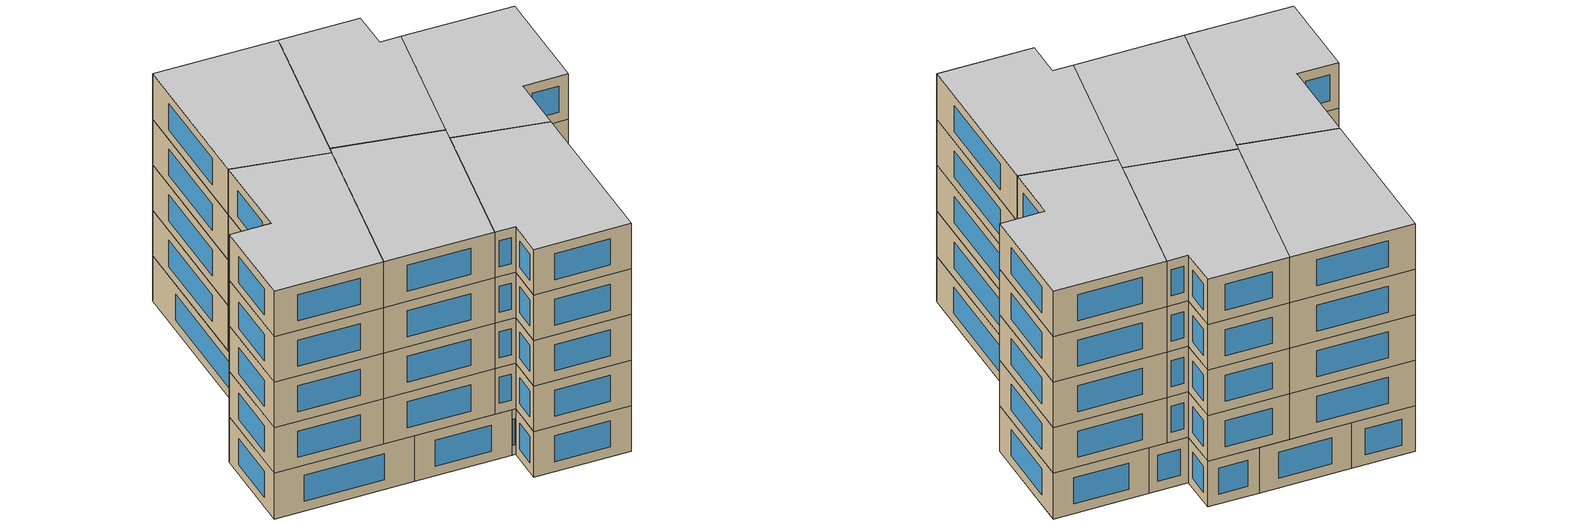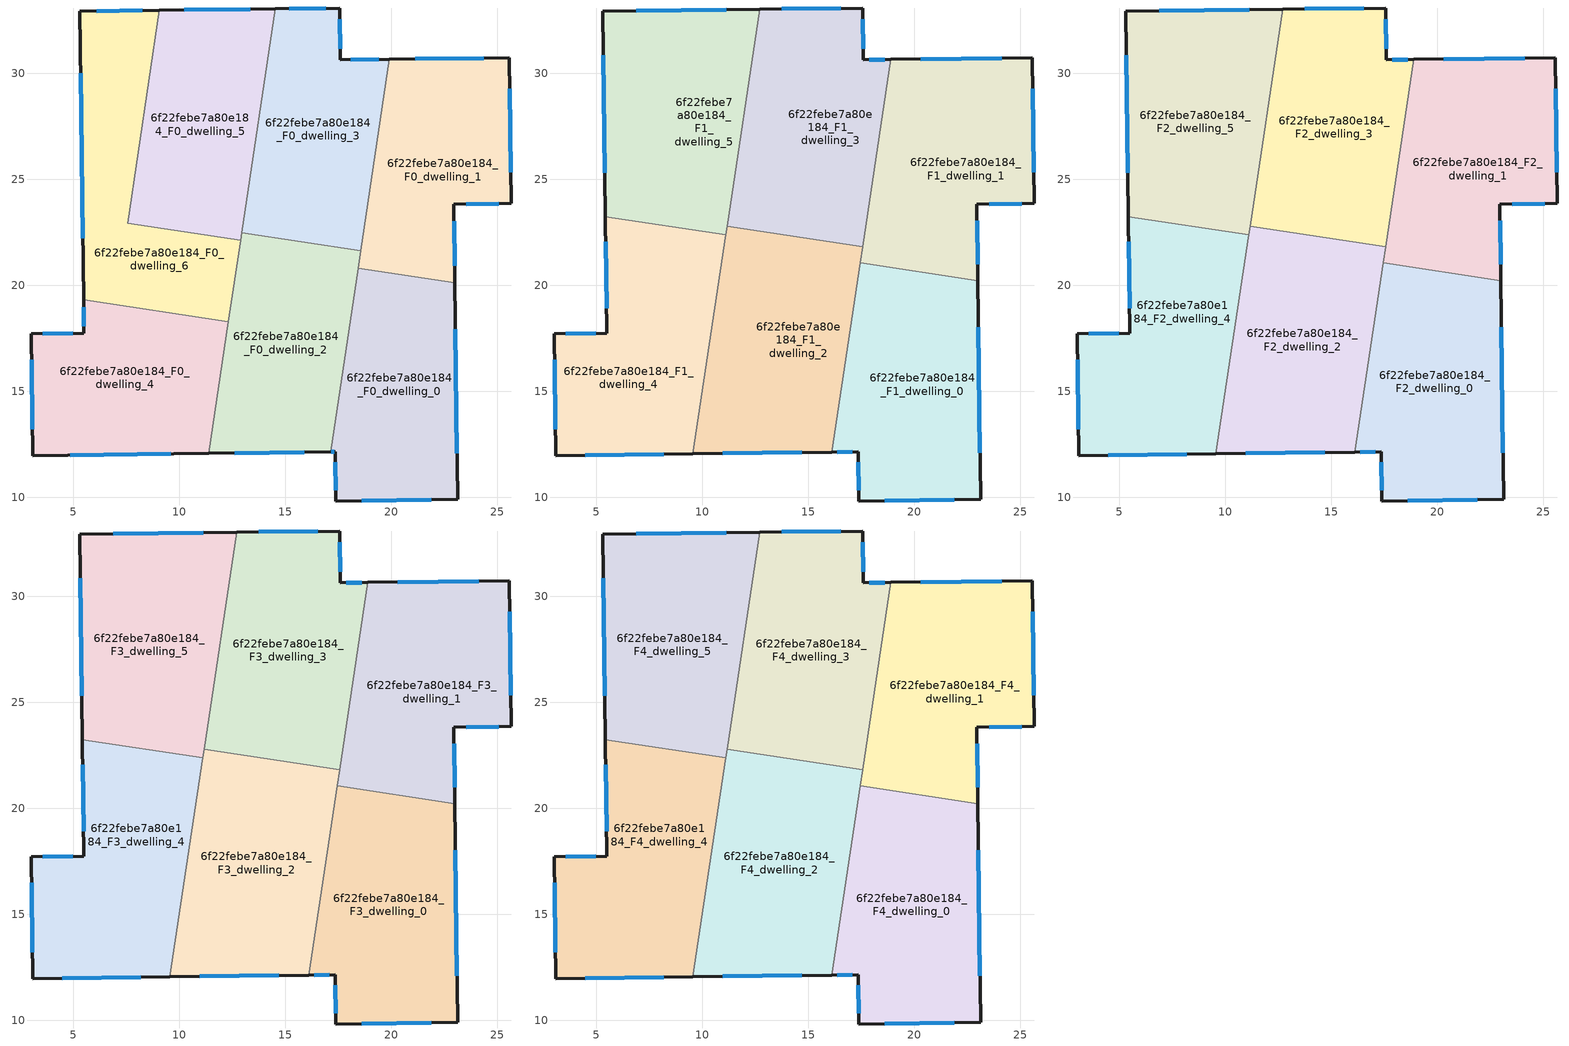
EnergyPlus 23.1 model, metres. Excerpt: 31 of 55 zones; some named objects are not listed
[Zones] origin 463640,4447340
6f22febe7a80e184_F0_dwelling_0
 floor ground (EU_floor_Construction): 23,20.13 23.13,9.9 17.38,9.83 17.35,12.15 17.14,12.15 18.44,20.82 z0
 wall outside (EU_wall_Construction): 17.14,12.15 17.35,12.15 17.38,9.83 23.13,9.9 23,20.13 z0:3
 wall to 6f22febe7a80e184_F0_dwelling_1 (EU_wall_Construction): 23,20.13 18.44,20.82 z0:3
 wall to 6f22febe7a80e184_F0_dwelling_2 (EU_wall_Construction): 18.44,20.82 17.14,12.15 z0:3
 window (EU_Window_Construction): 17.36,11.65 17.38,10.33 / 17.19,12.15 17.31,12.15 / 23.1,12.09 23.03,17.94 / 18.61,9.84 21.9,9.89 z0.64:2.36
6f22febe7a80e184_F0_dwelling_1
 floor ground (EU_floor_Construction): 25.57,30.74 25.66,23.86 22.96,23.82 23,20.13 18.44,20.82 19.92,30.67 z0
 wall outside (EU_wall_Construction): 23,20.13 22.96,23.82 25.66,23.86 25.57,30.74 19.92,30.67 z0:3
 wall to 6f22febe7a80e184_F0_dwelling_3 (EU_wall_Construction): 19.92,30.67 18.57,21.64 z0:3
 wall to 6f22febe7a80e184_F0_dwelling_2 (EU_wall_Construction): 18.57,21.64 18.44,20.82 z0:3
 window (EU_Window_Construction): 24.36,30.72 21.13,30.68 / 25.64,25.34 25.59,29.26 / 23.54,23.83 25.08,23.85 / 22.99,20.92 22.97,23.03 z0.64:2.36
6f22febe7a80e184_F0_dwelling_2
 floor ground (EU_floor_Construction): 18.57,21.64 17.14,12.15 11.39,12.08 12.95,22.48 z0
 wall outside (EU_wall_Construction): 11.39,12.08 17.14,12.15 z0:3
 wall to 6f22febe7a80e184_F0_dwelling_3 (EU_wall_Construction): 18.57,21.64 12.95,22.48 z0:3
 wall to 6f22febe7a80e184_F0_dwelling_4 (EU_wall_Construction): 12.32,18.29 11.39,12.08 z0:3
 wall to 6f22febe7a80e184_F0_dwelling_6 (EU_wall_Construction): 12.9,22.13 12.32,18.29 z0:3
 wall to 6f22febe7a80e184_F0_dwelling_5 (EU_wall_Construction): 12.95,22.48 12.9,22.13 z0:3
 window (EU_Window_Construction): 12.62,12.09 15.91,12.13 z0.64:2.36
 ceiling adiabatic (EU_roof_Construction): 16.11,12.13 17.56,21.79 12.95,22.48 11.39,12.08 z3
6f22febe7a80e184_F0_dwelling_3
 floor ground (EU_floor_Construction): 17.57,33.08 17.6,30.64 19.92,30.67 18.57,21.64 12.95,22.48 14.53,33.04 z0
 wall outside (EU_wall_Construction): 19.92,30.67 17.6,30.64 17.57,33.08 14.53,33.04 z0:3
 wall to 6f22febe7a80e184_F0_dwelling_5 (EU_wall_Construction): 14.53,33.04 12.95,22.48 z0:3
 window (EU_Window_Construction): 16.92,33.07 15.18,33.05 / 17.59,31.16 17.58,32.56 / 19.42,30.66 18.1,30.65 z0.64:2.36
6f22febe7a80e184_F0_dwelling_4
 floor ground (EU_floor_Construction): 12.32,18.29 11.39,12.08 3.1,11.97 3.03,17.71 5.51,17.75 5.49,19.31 z0
 wall outside (EU_wall_Construction): 5.49,19.31 5.51,17.75 3.03,17.71 3.1,11.97 11.39,12.08 z0:3
 wall to 6f22febe7a80e184_F0_dwelling_6 (EU_wall_Construction): 12.32,18.29 5.49,19.31 z0:3
 window (EU_Window_Construction): 4.87,11.99 9.61,12.05 / 3.05,16.48 3.08,13.2 / 4.98,17.74 3.56,17.72 / 5.49,18.98 5.5,18.08 z0.64:2.36
6f22febe7a80e184_F0_dwelling_5
 floor ground (EU_floor_Construction): 14.53,33.04 12.9,22.13 7.57,22.93 9.07,32.98 z0
 wall outside (EU_wall_Construction): 14.53,33.04 9.07,32.98 z0:3
 wall to 6f22febe7a80e184_F0_dwelling_6 (EU_wall_Construction): 9.07,32.98 7.57,22.93 12.9,22.13 z0:3
 window (EU_Window_Construction): 13.36,33.03 10.24,32.99 z0.64:2.36
 ceiling adiabatic (EU_roof_Construction): 12.9,22.13 14.53,33.04 12.71,33.02 11.12,22.39 7.57,22.93 z3
6f22febe7a80e184_F0_dwelling_6
 floor ground (EU_floor_Construction): 9.07,32.98 7.57,22.93 12.9,22.13 12.32,18.29 5.49,19.31 5.32,32.93 z0
 wall outside (EU_wall_Construction): 9.07,32.98 5.32,32.93 5.49,19.31 z0:3
 window (EU_Window_Construction): 5.35,30.01 5.45,22.23 / 8.27,32.97 6.12,32.94 z0.64:2.36
6f22febe7a80e184_F1_dwelling_0
 floor to 6f22febe7a80e184_F0_dwelling_0 (EU_floor_Construction): 23,20.13 23.13,9.9 17.38,9.83 17.35,12.15 17.14,12.15 18.44,20.82 z3
 floor to 6f22febe7a80e184_F0_dwelling_2 (EU_floor_Construction): 18.46,20.91 17.14,12.15 16.11,12.13 17.45,21.06 z3
 floor to 6f22febe7a80e184_F0_dwelling_1 (EU_floor_Construction): 23,20.23 23,20.13 18.44,20.82 18.46,20.91 z3
 wall outside (EU_wall_Construction): 16.11,12.13 17.35,12.15 17.38,9.83 23.13,9.9 23,20.23 z3:6
 wall to 6f22febe7a80e184_F1_dwelling_1 (EU_wall_Construction): 23,20.23 17.45,21.06 z3:6
 wall to 6f22febe7a80e184_F1_dwelling_2 (EU_wall_Construction): 17.45,21.06 16.11,12.13 z3:6
 window (EU_Window_Construction): 16.38,12.14 17.09,12.15 / 23.1,12.11 23.03,18.01 / 18.61,9.84 21.9,9.89 / 17.36,11.65 17.38,10.33 z3.64:5.36
6f22febe7a80e184_F1_dwelling_1
 floor to 6f22febe7a80e184_F0_dwelling_1 (EU_floor_Construction): 25.57,30.74 25.66,23.86 22.96,23.82 23,20.23 18.46,20.91 19.92,30.67 z3
 floor to 6f22febe7a80e184_F0_dwelling_3 (EU_floor_Construction): 19.92,30.67 18.57,21.64 17.56,21.79 18.89,30.66 z3
 floor to 6f22febe7a80e184_F0_dwelling_2 (EU_floor_Construction): 18.57,21.64 18.46,20.91 17.45,21.06 17.56,21.79 z3
 wall outside (EU_wall_Construction): 23,20.23 22.96,23.82 25.66,23.86 25.57,30.74 18.89,30.66 z3:6
 wall to 6f22febe7a80e184_F1_dwelling_3 (EU_wall_Construction): 18.89,30.66 17.56,21.82 z3:6
 wall to 6f22febe7a80e184_F1_dwelling_2 (EU_wall_Construction): 17.56,21.82 17.45,21.06 z3:6
 window (EU_Window_Construction): 24.14,30.72 20.32,30.67 / 25.64,25.34 25.59,29.26 / 23.54,23.83 25.08,23.85 / 22.99,21 22.97,23.05 z3.64:5.36
6f22febe7a80e184_F1_dwelling_2
 floor to 6f22febe7a80e184_F0_dwelling_4 (EU_floor_Construction): 12.32,18.29 11.39,12.08 9.57,12.05 10.54,18.55 z3
 floor to 6f22febe7a80e184_F0_dwelling_3 (EU_floor_Construction): 17.56,21.82 17.56,21.79 12.95,22.48 12.95,22.51 z3
 floor to 6f22febe7a80e184_F0_dwelling_6 (EU_floor_Construction): 12.9,22.13 12.32,18.29 10.54,18.55 11.12,22.39 z3
 floor adiabatic (EU_floor_Construction): 17.56,21.79 16.11,12.13 11.39,12.08 12.9,22.13 11.12,22.39 11.18,22.78 12.95,22.51 12.95,22.48 z3
 wall outside (EU_wall_Construction): 9.57,12.05 16.11,12.13 z3:6
 wall to 6f22febe7a80e184_F1_dwelling_3 (EU_wall_Construction): 17.56,21.82 11.18,22.78 z3:6
 wall to 6f22febe7a80e184_F1_dwelling_4 (EU_wall_Construction): 11.12,22.39 9.57,12.05 z3:6
 wall to 6f22febe7a80e184_F1_dwelling_5 (EU_wall_Construction): 11.18,22.78 11.12,22.39 z3:6
 window (EU_Window_Construction): 10.97,12.07 14.71,12.12 z3.64:5.36
6f22febe7a80e184_F1_dwelling_3
 floor to 6f22febe7a80e184_F0_dwelling_3 (EU_floor_Construction): 17.57,33.08 17.6,30.64 18.89,30.66 17.56,21.82 12.95,22.51 14.53,33.04 z3
 floor adiabatic (EU_floor_Construction): 14.53,33.04 12.95,22.51 11.18,22.78 12.71,33.02 z3
 wall outside (EU_wall_Construction): 18.89,30.66 17.6,30.64 17.57,33.08 12.71,33.02 z3:6
 wall to 6f22febe7a80e184_F1_dwelling_5 (EU_wall_Construction): 12.71,33.02 11.18,22.78 z3:6
 window (EU_Window_Construction): 16.53,33.07 13.75,33.03 / 17.59,31.16 17.58,32.56 / 18.61,30.65 17.88,30.64 z3.64:5.36
6f22febe7a80e184_F1_dwelling_4
 floor to 6f22febe7a80e184_F0_dwelling_4 (EU_floor_Construction): 10.54,18.55 9.57,12.05 3.1,11.97 3.03,17.71 5.51,17.75 5.49,19.31 z3
 floor to 6f22febe7a80e184_F0_dwelling_6 (EU_floor_Construction): 11.12,22.39 10.54,18.55 5.49,19.31 5.44,23.25 z3
 wall outside (EU_wall_Construction): 5.44,23.25 5.51,17.75 3.03,17.71 3.1,11.97 9.57,12.05 z3:6
 wall to 6f22febe7a80e184_F1_dwelling_5 (EU_wall_Construction): 11.12,22.39 5.44,23.25 z3:6
 window (EU_Window_Construction): 4.48,11.99 8.18,12.04 / 3.05,16.48 3.08,13.2 / 4.98,17.74 3.56,17.72 / 5.45,22.07 5.49,18.92 z3.64:5.36
6f22febe7a80e184_F1_dwelling_5
 floor to 6f22febe7a80e184_F0_dwelling_5 (EU_floor_Construction): 12.71,33.02 11.12,22.39 7.57,22.93 9.07,32.98 z3
 floor to 6f22febe7a80e184_F0_dwelling_6 (EU_floor_Construction): 9.07,32.98 7.57,22.93 5.44,23.25 5.32,32.93 z3
 wall outside (EU_wall_Construction): 12.71,33.02 5.32,32.93 5.44,23.25 z3:6
 window (EU_Window_Construction): 5.34,30.86 5.41,25.32 / 11.13,33 6.9,32.95 z3.64:5.36
6f22febe7a80e184_F2_dwelling_0
 floor to 6f22febe7a80e184_F1_dwelling_0 (EU_floor_Construction): 23,20.23 23.13,9.9 17.38,9.83 17.35,12.15 16.11,12.13 17.45,21.06 z6
 wall outside (EU_wall_Construction): 16.11,12.13 17.35,12.15 17.38,9.83 23.13,9.9 23,20.23 z6:9
 wall to 6f22febe7a80e184_F2_dwelling_1 (EU_wall_Construction): 23,20.23 17.45,21.06 z6:9
 wall to 6f22febe7a80e184_F2_dwelling_2 (EU_wall_Construction): 17.45,21.06 16.11,12.13 z6:9
 window (EU_Window_Construction): 16.38,12.14 17.09,12.15 / 23.1,12.11 23.03,18.01 / 18.61,9.84 21.9,9.89 / 17.36,11.65 17.38,10.33 z6.64:8.36
6f22febe7a80e184_F2_dwelling_1
 floor to 6f22febe7a80e184_F1_dwelling_1 (EU_floor_Construction): 25.57,30.74 25.66,23.86 22.96,23.82 23,20.23 17.45,21.06 18.89,30.66 z6
 wall outside (EU_wall_Construction): 23,20.23 22.96,23.82 25.66,23.86 25.57,30.74 18.89,30.66 z6:9
 wall to 6f22febe7a80e184_F2_dwelling_3 (EU_wall_Construction): 18.89,30.66 17.56,21.82 z6:9
 wall to 6f22febe7a80e184_F2_dwelling_2 (EU_wall_Construction): 17.56,21.82 17.45,21.06 z6:9
 window (EU_Window_Construction): 24.14,30.72 20.32,30.67 / 25.64,25.34 25.59,29.26 / 23.54,23.83 25.08,23.85 / 22.99,21 22.97,23.05 z6.64:8.36
6f22febe7a80e184_F2_dwelling_2
 floor to 6f22febe7a80e184_F1_dwelling_2 (EU_floor_Construction): 17.56,21.82 16.11,12.13 9.57,12.05 11.18,22.78 z6
 wall outside (EU_wall_Construction): 9.57,12.05 16.11,12.13 z6:9
 wall to 6f22febe7a80e184_F2_dwelling_3 (EU_wall_Construction): 17.56,21.82 11.18,22.78 z6:9
 wall to 6f22febe7a80e184_F2_dwelling_4 (EU_wall_Construction): 11.12,22.39 9.57,12.05 z6:9
 wall to 6f22febe7a80e184_F2_dwelling_5 (EU_wall_Construction): 11.18,22.78 11.12,22.39 z6:9
 window (EU_Window_Construction): 10.97,12.07 14.71,12.12 z6.64:8.36
6f22febe7a80e184_F2_dwelling_3
 floor to 6f22febe7a80e184_F1_dwelling_3 (EU_floor_Construction): 17.57,33.08 17.6,30.64 18.89,30.66 17.56,21.82 11.18,22.78 12.71,33.02 z6
 wall outside (EU_wall_Construction): 18.89,30.66 17.6,30.64 17.57,33.08 12.71,33.02 z6:9
 wall to 6f22febe7a80e184_F2_dwelling_5 (EU_wall_Construction): 12.71,33.02 11.18,22.78 z6:9
 window (EU_Window_Construction): 16.53,33.07 13.75,33.03 / 17.59,31.16 17.58,32.56 / 18.61,30.65 17.88,30.64 z6.64:8.36
6f22febe7a80e184_F2_dwelling_4
 floor to 6f22febe7a80e184_F1_dwelling_4 (EU_floor_Construction): 11.12,22.39 9.57,12.05 3.1,11.97 3.03,17.71 5.51,17.75 5.44,23.25 z6
 wall outside (EU_wall_Construction): 5.44,23.25 5.51,17.75 3.03,17.71 3.1,11.97 9.57,12.05 z6:9
 wall to 6f22febe7a80e184_F2_dwelling_5 (EU_wall_Construction): 11.12,22.39 5.44,23.25 z6:9
 window (EU_Window_Construction): 4.48,11.99 8.18,12.04 / 3.05,16.48 3.08,13.2 / 4.98,17.74 3.56,17.72 / 5.45,22.07 5.49,18.92 z6.64:8.36
6f22febe7a80e184_F2_dwelling_5
 floor to 6f22febe7a80e184_F1_dwelling_5 (EU_floor_Construction): 12.71,33.02 11.12,22.39 5.44,23.25 5.32,32.93 z6
 wall outside (EU_wall_Construction): 12.71,33.02 5.32,32.93 5.44,23.25 z6:9
 window (EU_Window_Construction): 5.34,30.86 5.41,25.32 / 11.13,33 6.9,32.95 z6.64:8.36
6f22febe7a80e184_F3_dwelling_0
 floor to 6f22febe7a80e184_F2_dwelling_0 (EU_floor_Construction): 23,20.23 23.13,9.9 17.38,9.83 17.35,12.15 16.11,12.13 17.45,21.06 z9
 wall outside (EU_wall_Construction): 16.11,12.13 17.35,12.15 17.38,9.83 23.13,9.9 23,20.23 z9:12
 wall to 6f22febe7a80e184_F3_dwelling_1 (EU_wall_Construction): 23,20.23 17.45,21.06 z9:12
 wall to 6f22febe7a80e184_F3_dwelling_2 (EU_wall_Construction): 17.45,21.06 16.11,12.13 z9:12
 window (EU_Window_Construction): 16.38,12.14 17.09,12.15 / 23.1,12.11 23.03,18.01 / 18.61,9.84 21.9,9.89 / 17.36,11.65 17.38,10.33 z9.64:11.36
6f22febe7a80e184_F3_dwelling_1
 floor to 6f22febe7a80e184_F2_dwelling_1 (EU_floor_Construction): 25.57,30.74 25.66,23.86 22.96,23.82 23,20.23 17.45,21.06 18.89,30.66 z9
 wall outside (EU_wall_Construction): 23,20.23 22.96,23.82 25.66,23.86 25.57,30.74 18.89,30.66 z9:12
 wall to 6f22febe7a80e184_F3_dwelling_3 (EU_wall_Construction): 18.89,30.66 17.56,21.82 z9:12
 wall to 6f22febe7a80e184_F3_dwelling_2 (EU_wall_Construction): 17.56,21.82 17.45,21.06 z9:12
 window (EU_Window_Construction): 24.14,30.72 20.32,30.67 / 25.64,25.34 25.59,29.26 / 23.54,23.83 25.08,23.85 / 22.99,21 22.97,23.05 z9.64:11.36
6f22febe7a80e184_F3_dwelling_2
 floor to 6f22febe7a80e184_F2_dwelling_2 (EU_floor_Construction): 17.56,21.82 16.11,12.13 9.57,12.05 11.18,22.78 z9
 wall outside (EU_wall_Construction): 9.57,12.05 16.11,12.13 z9:12
 wall to 6f22febe7a80e184_F3_dwelling_3 (EU_wall_Construction): 17.56,21.82 11.18,22.78 z9:12
 wall to 6f22febe7a80e184_F3_dwelling_4 (EU_wall_Construction): 11.12,22.39 9.57,12.05 z9:12
 wall to 6f22febe7a80e184_F3_dwelling_5 (EU_wall_Construction): 11.18,22.78 11.12,22.39 z9:12
 window (EU_Window_Construction): 10.97,12.07 14.71,12.12 z9.64:11.36
6f22febe7a80e184_F3_dwelling_3
 floor to 6f22febe7a80e184_F2_dwelling_3 (EU_floor_Construction): 17.57,33.08 17.6,30.64 18.89,30.66 17.56,21.82 11.18,22.78 12.71,33.02 z9
 wall outside (EU_wall_Construction): 18.89,30.66 17.6,30.64 17.57,33.08 12.71,33.02 z9:12
 wall to 6f22febe7a80e184_F3_dwelling_5 (EU_wall_Construction): 12.71,33.02 11.18,22.78 z9:12
 window (EU_Window_Construction): 16.53,33.07 13.75,33.03 / 17.59,31.16 17.58,32.56 / 18.61,30.65 17.88,30.64 z9.64:11.36
6f22febe7a80e184_F3_dwelling_4
 floor to 6f22febe7a80e184_F2_dwelling_4 (EU_floor_Construction): 11.12,22.39 9.57,12.05 3.1,11.97 3.03,17.71 5.51,17.75 5.44,23.25 z9
 wall outside (EU_wall_Construction): 5.44,23.25 5.51,17.75 3.03,17.71 3.1,11.97 9.57,12.05 z9:12
 wall to 6f22febe7a80e184_F3_dwelling_5 (EU_wall_Construction): 11.12,22.39 5.44,23.25 z9:12
 window (EU_Window_Construction): 4.48,11.99 8.18,12.04 / 3.05,16.48 3.08,13.2 / 4.98,17.74 3.56,17.72 / 5.45,22.07 5.49,18.92 z9.64:11.36
6f22febe7a80e184_F3_dwelling_5
 floor to 6f22febe7a80e184_F2_dwelling_5 (EU_floor_Construction): 12.71,33.02 11.12,22.39 5.44,23.25 5.32,32.93 z9
 wall outside (EU_wall_Construction): 12.71,33.02 5.32,32.93 5.44,23.25 z9:12
 window (EU_Window_Construction): 5.34,30.86 5.41,25.32 / 11.13,33 6.9,32.95 z9.64:11.36
6f22febe7a80e184_F4_dwelling_0
 floor to 6f22febe7a80e184_F3_dwelling_0 (EU_floor_Construction): 23,20.23 23.13,9.9 17.38,9.83 17.35,12.15 16.11,12.13 17.45,21.06 z12
 wall outside (EU_wall_Construction): 16.11,12.13 17.35,12.15 17.38,9.83 23.13,9.9 23,20.23 z12:15
 wall to 6f22febe7a80e184_F4_dwelling_1 (EU_wall_Construction): 23,20.23 17.45,21.06 z12:15
 wall to 6f22febe7a80e184_F4_dwelling_2 (EU_wall_Construction): 17.45,21.06 16.11,12.13 z12:15
 window (EU_Window_Construction): 16.38,12.14 17.09,12.15 / 23.1,12.11 23.03,18.01 / 18.61,9.84 21.9,9.89 / 17.36,11.65 17.38,10.33 z12.64:14.36
 ceiling to 6f22febe7a80e184_F5_dwelling_0 (EU_floor_Construction): 23.13,9.9 23,20.23 17.45,21.06 16.11,12.13 17.35,12.15 17.38,9.83 z15
6f22febe7a80e184_F4_dwelling_1
 floor to 6f22febe7a80e184_F3_dwelling_1 (EU_floor_Construction): 25.57,30.74 25.66,23.86 22.96,23.82 23,20.23 17.45,21.06 18.89,30.66 z12
 wall outside (EU_wall_Construction): 23,20.23 22.96,23.82 25.66,23.86 25.57,30.74 18.89,30.66 z12:15
 wall to 6f22febe7a80e184_F4_dwelling_3 (EU_wall_Construction): 18.89,30.66 17.56,21.82 z12:15
 wall to 6f22febe7a80e184_F4_dwelling_2 (EU_wall_Construction): 17.56,21.82 17.45,21.06 z12:15
 window (EU_Window_Construction): 24.14,30.72 20.32,30.67 / 25.64,25.34 25.59,29.26 / 23.54,23.83 25.08,23.85 / 22.99,21 22.97,23.05 z12.64:14.36
 ceiling to 6f22febe7a80e184_F5_dwelling_1 (EU_floor_Construction): 23,20.23 22.96,23.82 25.66,23.86 25.57,30.74 18.89,30.66 17.45,21.06 z15
6f22febe7a80e184_F4_dwelling_2
 floor to 6f22febe7a80e184_F3_dwelling_2 (EU_floor_Construction): 17.56,21.82 16.11,12.13 9.57,12.05 11.18,22.78 z12
 wall outside (EU_wall_Construction): 9.57,12.05 16.11,12.13 z12:15
 wall to 6f22febe7a80e184_F4_dwelling_3 (EU_wall_Construction): 17.56,21.82 11.18,22.78 z12:15
 wall to 6f22febe7a80e184_F4_dwelling_4 (EU_wall_Construction): 11.12,22.39 9.57,12.05 z12:15
 wall to 6f22febe7a80e184_F4_dwelling_5 (EU_wall_Construction): 11.18,22.78 11.12,22.39 z12:15
 window (EU_Window_Construction): 10.97,12.07 14.71,12.12 z12.64:14.36
 ceiling to 6f22febe7a80e184_F5_dwelling_2 (EU_floor_Construction): 16.11,12.13 17.56,21.82 11.18,22.78 9.57,12.05 z15
6f22febe7a80e184_F4_dwelling_3
 floor to 6f22febe7a80e184_F3_dwelling_3 (EU_floor_Construction): 17.57,33.08 17.6,30.64 18.89,30.66 17.56,21.82 11.18,22.78 12.71,33.02 z12
 wall outside (EU_wall_Construction): 18.89,30.66 17.6,30.64 17.57,33.08 12.71,33.02 z12:15
 wall to 6f22febe7a80e184_F4_dwelling_5 (EU_wall_Construction): 12.71,33.02 11.18,22.78 z12:15
 window (EU_Window_Construction): 16.53,33.07 13.75,33.03 / 17.59,31.16 17.58,32.56 / 18.61,30.65 17.88,30.64 z12.64:14.36
 ceiling to 6f22febe7a80e184_F5_dwelling_3 (EU_floor_Construction): 17.56,21.82 18.89,30.66 17.6,30.64 17.57,33.08 12.71,33.02 11.18,22.78 z15
6f22febe7a80e184_F4_dwelling_4
 floor to 6f22febe7a80e184_F3_dwelling_4 (EU_floor_Construction): 11.12,22.39 9.57,12.05 3.1,11.97 3.03,17.71 5.51,17.75 5.44,23.25 z12
 wall outside (EU_wall_Construction): 5.44,23.25 5.51,17.75 3.03,17.71 3.1,11.97 9.57,12.05 z12:15
 wall to 6f22febe7a80e184_F4_dwelling_5 (EU_wall_Construction): 11.12,22.39 5.44,23.25 z12:15
 window (EU_Window_Construction): 4.48,11.99 8.18,12.04 / 3.05,16.48 3.08,13.2 / 4.98,17.74 3.56,17.72 / 5.45,22.07 5.49,18.92 z12.64:14.36
 ceiling to 6f22febe7a80e184_F5_dwelling_4 (EU_floor_Construction): 9.57,12.05 11.12,22.39 5.44,23.25 5.51,17.75 3.03,17.71 3.1,11.97 z15
6f22febe7a80e184_F4_dwelling_5
 floor to 6f22febe7a80e184_F3_dwelling_5 (EU_floor_Construction): 12.71,33.02 11.12,22.39 5.44,23.25 5.32,32.93 z12
 wall outside (EU_wall_Construction): 12.71,33.02 5.32,32.93 5.44,23.25 z12:15
 window (EU_Window_Construction): 5.34,30.86 5.41,25.32 / 11.13,33 6.9,32.95 z12.64:14.36
 ceiling to 6f22febe7a80e184_F5_dwelling_5 (EU_floor_Construction): 11.12,22.39 12.71,33.02 5.32,32.93 5.44,23.25 z15
[Building]
EU S2 Campaign: North Axis=0; Terrain=City; Solar Distribution=FullExterior
[Site:Location]
Yerevan-Zvartnots.Intl.AP: Latitude=40.15; Longitude=44.383; Time Zone=4; Elevation=854
[SizingPeriod:WeatherFileDays]
AnnualSizingPeriod: Begin Month=1; Begin Day of Month=1; End Month=12; End Day of Month=31; Day of Week for Start Day=Monday; Use Weather File Daylight Saving Period=No; Use Weather File Rain and Snow Indicators=No
[MATERIAL]
EU_InternalMass_Material: Roughness=MediumRough; Thickness=0.1; Conductivity=1; Density=1800; Specific Heat=900; Thermal Absorptance=0.9; Solar Absorptance=0.7; Visible Absorptance=0.7
[MATERIAL:NOMASS] Roughness=MediumRough; Thermal Absorptance=0.9; Solar Absorptance=0.7; Visible Absorptance=0.7
Name | Thermal Resistance
EU_wall_NoMass | 1.05043
EU_roof_NoMass | 1.45357
EU_floor_NoMass | 0.478065
[WINDOWMATERIAL:SIMPLEGLAZINGSYSTEM]
EU_Window_SimpleGlazing: UFactor=2.5566; Solar Heat Gain Coefficient=0.75; Visible Transmittance=0.75
[CONSTRUCTION]
EU_wall_Construction: EU_wall_NoMass
EU_roof_Construction: EU_roof_NoMass
EU_floor_Construction: EU_floor_NoMass
EU_Window_Construction: EU_Window_SimpleGlazing
EU_InternalMass_Construction: EU_InternalMass_Material
[ZONE] Type=1; Multiplier=1; Ceiling Height=autocalculate; Floor Area=autocalculate; Part of Total Floor Area=Yes
Name | Volume
6f22febe7a80e184_F0_dwelling_0 | 171.444
6f22febe7a80e184_F1_dwelling_0; 6f22febe7a80e184_F2_dwelling_0; 6f22febe7a80e184_F3_dwelling_0; 6f22febe7a80e184_F4_dwelling_0 | 199.998
6f22febe7a80e184_F0_dwelling_1 | 171.435
6f22febe7a80e184_F1_dwelling_1; 6f22febe7a80e184_F2_dwelling_1; 6f22febe7a80e184_F3_dwelling_1; 6f22febe7a80e184_F4_dwelling_1 | 199.992
6f22febe7a80e184_F0_dwelling_2 | 171.424
6f22febe7a80e184_F1_dwelling_2; 6f22febe7a80e184_F2_dwelling_2; 6f22febe7a80e184_F3_dwelling_2; 6f22febe7a80e184_F4_dwelling_2; 6f22febe7a80e184_F1_dwelling_5; 6f22febe7a80e184_F2_dwelling_5; 6f22febe7a80e184_F3_dwelling_5; 6f22febe7a80e184_F4_dwelling_5 | 199.994
6f22febe7a80e184_F0_dwelling_3 | 171.438
6f22febe7a80e184_F1_dwelling_3; 6f22febe7a80e184_F2_dwelling_3; 6f22febe7a80e184_F3_dwelling_3; 6f22febe7a80e184_F4_dwelling_3 | 200.01
6f22febe7a80e184_F0_dwelling_4 | 171.442
6f22febe7a80e184_F1_dwelling_4; 6f22febe7a80e184_F2_dwelling_4; 6f22febe7a80e184_F3_dwelling_4; 6f22febe7a80e184_F4_dwelling_4 | 199.999
6f22febe7a80e184_F0_dwelling_5 | 171.421
6f22febe7a80e184_F0_dwelling_6 | 171.437
[INTERNALMASS] Construction=EU_InternalMass_Construction
Name | Zone or ZoneList | Surface Area
6f22febe7a80e184_F0_dwelling_0_EU_InternalMass | 6f22febe7a80e184_F0_dwelling_0 | 57.1466
6f22febe7a80e184_F0_dwelling_1_EU_InternalMass | 6f22febe7a80e184_F0_dwelling_1 | 57.1444
6f22febe7a80e184_F0_dwelling_2_EU_InternalMass | 6f22febe7a80e184_F0_dwelling_2 | 57.1407
6f22febe7a80e184_F0_dwelling_3_EU_InternalMass | 6f22febe7a80e184_F0_dwelling_3 | 57.1456
6f22febe7a80e184_F0_dwelling_4_EU_InternalMass | 6f22febe7a80e184_F0_dwelling_4 | 57.1451
6f22febe7a80e184_F0_dwelling_5_EU_InternalMass | 6f22febe7a80e184_F0_dwelling_5 | 57.139
6f22febe7a80e184_F0_dwelling_6_EU_InternalMass | 6f22febe7a80e184_F0_dwelling_6 | 57.1455
6f22febe7a80e184_F1_dwelling_0_EU_InternalMass | 6f22febe7a80e184_F1_dwelling_0 | 66.6658
6f22febe7a80e184_F1_dwelling_1_EU_InternalMass | 6f22febe7a80e184_F1_dwelling_1 | 66.664
6f22febe7a80e184_F1_dwelling_2_EU_InternalMass | 6f22febe7a80e184_F1_dwelling_2 | 66.6645
6f22febe7a80e184_F1_dwelling_3_EU_InternalMass | 6f22febe7a80e184_F1_dwelling_3 | 66.67
6f22febe7a80e184_F1_dwelling_4_EU_InternalMass | 6f22febe7a80e184_F1_dwelling_4 | 66.6664
6f22febe7a80e184_F1_dwelling_5_EU_InternalMass | 6f22febe7a80e184_F1_dwelling_5 | 66.6646
6f22febe7a80e184_F2_dwelling_0_EU_InternalMass | 6f22febe7a80e184_F2_dwelling_0 | 66.6658
6f22febe7a80e184_F2_dwelling_1_EU_InternalMass | 6f22febe7a80e184_F2_dwelling_1 | 66.664
6f22febe7a80e184_F2_dwelling_2_EU_InternalMass | 6f22febe7a80e184_F2_dwelling_2 | 66.6645
6f22febe7a80e184_F2_dwelling_3_EU_InternalMass | 6f22febe7a80e184_F2_dwelling_3 | 66.67
6f22febe7a80e184_F2_dwelling_4_EU_InternalMass | 6f22febe7a80e184_F2_dwelling_4 | 66.6664
6f22febe7a80e184_F2_dwelling_5_EU_InternalMass | 6f22febe7a80e184_F2_dwelling_5 | 66.6646
6f22febe7a80e184_F3_dwelling_0_EU_InternalMass | 6f22febe7a80e184_F3_dwelling_0 | 66.6658
6f22febe7a80e184_F3_dwelling_1_EU_InternalMass | 6f22febe7a80e184_F3_dwelling_1 | 66.664
6f22febe7a80e184_F3_dwelling_2_EU_InternalMass | 6f22febe7a80e184_F3_dwelling_2 | 66.6645
6f22febe7a80e184_F3_dwelling_3_EU_InternalMass | 6f22febe7a80e184_F3_dwelling_3 | 66.67
6f22febe7a80e184_F3_dwelling_4_EU_InternalMass | 6f22febe7a80e184_F3_dwelling_4 | 66.6664
6f22febe7a80e184_F3_dwelling_5_EU_InternalMass | 6f22febe7a80e184_F3_dwelling_5 | 66.6646
6f22febe7a80e184_F4_dwelling_0_EU_InternalMass | 6f22febe7a80e184_F4_dwelling_0 | 66.6658
6f22febe7a80e184_F4_dwelling_1_EU_InternalMass | 6f22febe7a80e184_F4_dwelling_1 | 66.664
6f22febe7a80e184_F4_dwelling_2_EU_InternalMass | 6f22febe7a80e184_F4_dwelling_2 | 66.6645
6f22febe7a80e184_F4_dwelling_3_EU_InternalMass | 6f22febe7a80e184_F4_dwelling_3 | 66.67
6f22febe7a80e184_F4_dwelling_4_EU_InternalMass | 6f22febe7a80e184_F4_dwelling_4 | 66.6664
6f22febe7a80e184_F4_dwelling_5_EU_InternalMass | 6f22febe7a80e184_F4_dwelling_5 | 66.6646
[OTHEREQUIPMENT] Fuel Type=Electricity; Design Level Calculation Method=Watts/Area; Power per Zone Floor Area=1; Fraction Latent=0; Fraction Radiant=0; Fraction Lost=0; Carbon Dioxide Generation Rate=0; EndUse Subcategory=EU_Step8_InternalGains
Name | Zone or ZoneList or Space or SpaceList | Schedule
EU_Step8_InternalGain_6f22febe7a80e184_F0_dwelling_0_f000 | 6f22febe7a80e184_F0_dwelling_0 | EU_Step8_GainSchedule_6f22febe7a80e184_F0_dwelling_0_f000
EU_Step8_InternalGain_6f22febe7a80e184_F0_dwelling_1_f000 | 6f22febe7a80e184_F0_dwelling_1 | EU_Step8_GainSchedule_6f22febe7a80e184_F0_dwelling_1_f000
EU_Step8_InternalGain_6f22febe7a80e184_F0_dwelling_2_f000 | 6f22febe7a80e184_F0_dwelling_2 | EU_Step8_GainSchedule_6f22febe7a80e184_F0_dwelling_2_f000
EU_Step8_InternalGain_6f22febe7a80e184_F0_dwelling_3_f000 | 6f22febe7a80e184_F0_dwelling_3 | EU_Step8_GainSchedule_6f22febe7a80e184_F0_dwelling_3_f000
EU_Step8_InternalGain_6f22febe7a80e184_F0_dwelling_4_f000 | 6f22febe7a80e184_F0_dwelling_4 | EU_Step8_GainSchedule_6f22febe7a80e184_F0_dwelling_4_f000
EU_Step8_InternalGain_6f22febe7a80e184_F0_dwelling_5_f000 | 6f22febe7a80e184_F0_dwelling_5 | EU_Step8_GainSchedule_6f22febe7a80e184_F0_dwelling_5_f000
EU_Step8_InternalGain_6f22febe7a80e184_F0_dwelling_6_f000 | 6f22febe7a80e184_F0_dwelling_6 | EU_Step8_GainSchedule_6f22febe7a80e184_F0_dwelling_6_f000
EU_Step8_InternalGain_6f22febe7a80e184_F1_dwelling_0_f000 | 6f22febe7a80e184_F1_dwelling_0 | EU_Step8_GainSchedule_6f22febe7a80e184_F1_dwelling_0_f000
EU_Step8_InternalGain_6f22febe7a80e184_F1_dwelling_1_f000 | 6f22febe7a80e184_F1_dwelling_1 | EU_Step8_GainSchedule_6f22febe7a80e184_F1_dwelling_1_f000
EU_Step8_InternalGain_6f22febe7a80e184_F1_dwelling_2_f000 | 6f22febe7a80e184_F1_dwelling_2 | EU_Step8_GainSchedule_6f22febe7a80e184_F1_dwelling_2_f000
EU_Step8_InternalGain_6f22febe7a80e184_F1_dwelling_3_f000 | 6f22febe7a80e184_F1_dwelling_3 | EU_Step8_GainSchedule_6f22febe7a80e184_F1_dwelling_3_f000
EU_Step8_InternalGain_6f22febe7a80e184_F1_dwelling_4_f000 | 6f22febe7a80e184_F1_dwelling_4 | EU_Step8_GainSchedule_6f22febe7a80e184_F1_dwelling_4_f000
EU_Step8_InternalGain_6f22febe7a80e184_F1_dwelling_5_f000 | 6f22febe7a80e184_F1_dwelling_5 | EU_Step8_GainSchedule_6f22febe7a80e184_F1_dwelling_5_f000
EU_Step8_InternalGain_6f22febe7a80e184_F2_dwelling_0_f000 | 6f22febe7a80e184_F2_dwelling_0 | EU_Step8_GainSchedule_6f22febe7a80e184_F2_dwelling_0_f000
EU_Step8_InternalGain_6f22febe7a80e184_F2_dwelling_1_f000 | 6f22febe7a80e184_F2_dwelling_1 | EU_Step8_GainSchedule_6f22febe7a80e184_F2_dwelling_1_f000
EU_Step8_InternalGain_6f22febe7a80e184_F2_dwelling_2_f000 | 6f22febe7a80e184_F2_dwelling_2 | EU_Step8_GainSchedule_6f22febe7a80e184_F2_dwelling_2_f000
EU_Step8_InternalGain_6f22febe7a80e184_F2_dwelling_3_f000 | 6f22febe7a80e184_F2_dwelling_3 | EU_Step8_GainSchedule_6f22febe7a80e184_F2_dwelling_3_f000
EU_Step8_InternalGain_6f22febe7a80e184_F2_dwelling_4_f000 | 6f22febe7a80e184_F2_dwelling_4 | EU_Step8_GainSchedule_6f22febe7a80e184_F2_dwelling_4_f000
EU_Step8_InternalGain_6f22febe7a80e184_F2_dwelling_5_f000 | 6f22febe7a80e184_F2_dwelling_5 | EU_Step8_GainSchedule_6f22febe7a80e184_F2_dwelling_5_f000
EU_Step8_InternalGain_6f22febe7a80e184_F3_dwelling_0_f000 | 6f22febe7a80e184_F3_dwelling_0 | EU_Step8_GainSchedule_6f22febe7a80e184_F3_dwelling_0_f000
EU_Step8_InternalGain_6f22febe7a80e184_F3_dwelling_1_f000 | 6f22febe7a80e184_F3_dwelling_1 | EU_Step8_GainSchedule_6f22febe7a80e184_F3_dwelling_1_f000
EU_Step8_InternalGain_6f22febe7a80e184_F3_dwelling_2_f000 | 6f22febe7a80e184_F3_dwelling_2 | EU_Step8_GainSchedule_6f22febe7a80e184_F3_dwelling_2_f000
EU_Step8_InternalGain_6f22febe7a80e184_F3_dwelling_3_f000 | 6f22febe7a80e184_F3_dwelling_3 | EU_Step8_GainSchedule_6f22febe7a80e184_F3_dwelling_3_f000
EU_Step8_InternalGain_6f22febe7a80e184_F3_dwelling_4_f000 | 6f22febe7a80e184_F3_dwelling_4 | EU_Step8_GainSchedule_6f22febe7a80e184_F3_dwelling_4_f000
EU_Step8_InternalGain_6f22febe7a80e184_F3_dwelling_5_f000 | 6f22febe7a80e184_F3_dwelling_5 | EU_Step8_GainSchedule_6f22febe7a80e184_F3_dwelling_5_f000
EU_Step8_InternalGain_6f22febe7a80e184_F4_dwelling_0_f000 | 6f22febe7a80e184_F4_dwelling_0 | EU_Step8_GainSchedule_6f22febe7a80e184_F4_dwelling_0_f000
EU_Step8_InternalGain_6f22febe7a80e184_F4_dwelling_1_f000 | 6f22febe7a80e184_F4_dwelling_1 | EU_Step8_GainSchedule_6f22febe7a80e184_F4_dwelling_1_f000
EU_Step8_InternalGain_6f22febe7a80e184_F4_dwelling_2_f000 | 6f22febe7a80e184_F4_dwelling_2 | EU_Step8_GainSchedule_6f22febe7a80e184_F4_dwelling_2_f000
EU_Step8_InternalGain_6f22febe7a80e184_F4_dwelling_3_f000 | 6f22febe7a80e184_F4_dwelling_3 | EU_Step8_GainSchedule_6f22febe7a80e184_F4_dwelling_3_f000
EU_Step8_InternalGain_6f22febe7a80e184_F4_dwelling_4_f000 | 6f22febe7a80e184_F4_dwelling_4 | EU_Step8_GainSchedule_6f22febe7a80e184_F4_dwelling_4_f000
EU_Step8_InternalGain_6f22febe7a80e184_F4_dwelling_5_f000 | 6f22febe7a80e184_F4_dwelling_5 | EU_Step8_GainSchedule_6f22febe7a80e184_F4_dwelling_5_f000
[ZONEVENTILATION:DESIGNFLOWRATE] Schedule=EU_AlwaysOn; Design Flow Rate Calculation Method=AirChanges/Hour; Air Changes per Hour=0.557805; Ventilation Type=Natural; Fan Pressure Rise=0; Fan Total Efficiency=1; Constant Term Coefficient=1; Temperature Term Coefficient=0; Velocity Term Coefficient=0; Velocity Squared Term Coefficient=0; Minimum Indoor Temperature=-100; Maximum Indoor Temperature=100; Delta Temperature=-100; Minimum Outdoor Temperature=-100; Maximum Outdoor Temperature=100; Maximum Wind Speed=40
Name | Zone or ZoneList or Space or SpaceList
EU_ConstantAir_6f22febe7a80e184_F0_dwelling_0 | 6f22febe7a80e184_F0_dwelling_0
EU_ConstantAir_6f22febe7a80e184_F0_dwelling_1 | 6f22febe7a80e184_F0_dwelling_1
EU_ConstantAir_6f22febe7a80e184_F0_dwelling_2 | 6f22febe7a80e184_F0_dwelling_2
EU_ConstantAir_6f22febe7a80e184_F0_dwelling_3 | 6f22febe7a80e184_F0_dwelling_3
EU_ConstantAir_6f22febe7a80e184_F0_dwelling_4 | 6f22febe7a80e184_F0_dwelling_4
EU_ConstantAir_6f22febe7a80e184_F0_dwelling_5 | 6f22febe7a80e184_F0_dwelling_5
EU_ConstantAir_6f22febe7a80e184_F0_dwelling_6 | 6f22febe7a80e184_F0_dwelling_6
EU_ConstantAir_6f22febe7a80e184_F1_dwelling_0 | 6f22febe7a80e184_F1_dwelling_0
EU_ConstantAir_6f22febe7a80e184_F1_dwelling_1 | 6f22febe7a80e184_F1_dwelling_1
EU_ConstantAir_6f22febe7a80e184_F1_dwelling_2 | 6f22febe7a80e184_F1_dwelling_2
EU_ConstantAir_6f22febe7a80e184_F1_dwelling_3 | 6f22febe7a80e184_F1_dwelling_3
EU_ConstantAir_6f22febe7a80e184_F1_dwelling_4 | 6f22febe7a80e184_F1_dwelling_4
EU_ConstantAir_6f22febe7a80e184_F1_dwelling_5 | 6f22febe7a80e184_F1_dwelling_5
EU_ConstantAir_6f22febe7a80e184_F2_dwelling_0 | 6f22febe7a80e184_F2_dwelling_0
EU_ConstantAir_6f22febe7a80e184_F2_dwelling_1 | 6f22febe7a80e184_F2_dwelling_1
EU_ConstantAir_6f22febe7a80e184_F2_dwelling_2 | 6f22febe7a80e184_F2_dwelling_2
EU_ConstantAir_6f22febe7a80e184_F2_dwelling_3 | 6f22febe7a80e184_F2_dwelling_3
EU_ConstantAir_6f22febe7a80e184_F2_dwelling_4 | 6f22febe7a80e184_F2_dwelling_4
EU_ConstantAir_6f22febe7a80e184_F2_dwelling_5 | 6f22febe7a80e184_F2_dwelling_5
EU_ConstantAir_6f22febe7a80e184_F3_dwelling_0 | 6f22febe7a80e184_F3_dwelling_0
EU_ConstantAir_6f22febe7a80e184_F3_dwelling_1 | 6f22febe7a80e184_F3_dwelling_1
EU_ConstantAir_6f22febe7a80e184_F3_dwelling_2 | 6f22febe7a80e184_F3_dwelling_2
EU_ConstantAir_6f22febe7a80e184_F3_dwelling_3 | 6f22febe7a80e184_F3_dwelling_3
EU_ConstantAir_6f22febe7a80e184_F3_dwelling_4 | 6f22febe7a80e184_F3_dwelling_4
EU_ConstantAir_6f22febe7a80e184_F3_dwelling_5 | 6f22febe7a80e184_F3_dwelling_5
EU_ConstantAir_6f22febe7a80e184_F4_dwelling_0 | 6f22febe7a80e184_F4_dwelling_0
EU_ConstantAir_6f22febe7a80e184_F4_dwelling_1 | 6f22febe7a80e184_F4_dwelling_1
EU_ConstantAir_6f22febe7a80e184_F4_dwelling_2 | 6f22febe7a80e184_F4_dwelling_2
EU_ConstantAir_6f22febe7a80e184_F4_dwelling_3 | 6f22febe7a80e184_F4_dwelling_3
EU_ConstantAir_6f22febe7a80e184_F4_dwelling_4 | 6f22febe7a80e184_F4_dwelling_4
EU_ConstantAir_6f22febe7a80e184_F4_dwelling_5 | 6f22febe7a80e184_F4_dwelling_5
[HVACTEMPLATE:THERMOSTAT] Constant Heating Setpoint=20; Constant Cooling Setpoint=50
EU_HeatOnly_6f22febe7a80e184_F0_dwelling_0; EU_HeatOnly_6f22febe7a80e184_F0_dwelling_1; EU_HeatOnly_6f22febe7a80e184_F0_dwelling_2; EU_HeatOnly_6f22febe7a80e184_F0_dwelling_3; EU_HeatOnly_6f22febe7a80e184_F0_dwelling_4; EU_HeatOnly_6f22febe7a80e184_F0_dwelling_5; EU_HeatOnly_6f22febe7a80e184_F0_dwelling_6; EU_HeatOnly_6f22febe7a80e184_F1_dwelling_0; EU_HeatOnly_6f22febe7a80e184_F1_dwelling_1; EU_HeatOnly_6f22febe7a80e184_F1_dwelling_2; EU_HeatOnly_6f22febe7a80e184_F1_dwelling_3; EU_HeatOnly_6f22febe7a80e184_F1_dwelling_4; EU_HeatOnly_6f22febe7a80e184_F1_dwelling_5; EU_HeatOnly_6f22febe7a80e184_F2_dwelling_0
[HVACTEMPLATE:ZONE:IDEALLOADSAIRSYSTEM] System Availability Schedule=EU_AlwaysOn; Maximum Heating Supply Air Temperature=50; Minimum Cooling Supply Air Temperature=13; Maximum Heating Supply Air Humidity Ratio=0.0156; Minimum Cooling Supply Air Humidity Ratio=0.0077; Heating Limit=NoLimit; Cooling Limit=NoLimit; Heating Availability Schedule=EU_AlwaysOn; Cooling Availability Schedule=EU_CoolingOff; Dehumidification Control Type=ConstantSensibleHeatRatio; Cooling Sensible Heat Ratio=0.7; Dehumidification Setpoint=60; Humidification Control Type=None; Humidification Setpoint=30; Outdoor Air Method=None; Outdoor Air Flow Rate per Person=0.00944; Outdoor Air Flow Rate per Zone Floor Area=0; Outdoor Air Flow Rate per Zone=0; Demand Controlled Ventilation Type=None; Outdoor Air Economizer Type=NoEconomizer; Heat Recovery Type=None; Sensible Heat Recovery Effectiveness=0.7; Latent Heat Recovery Effectiveness=0.65
Name | Template Thermostat
6f22febe7a80e184_F0_dwelling_0 | EU_HeatOnly_6f22febe7a80e184_F0_dwelling_0
6f22febe7a80e184_F0_dwelling_1 | EU_HeatOnly_6f22febe7a80e184_F0_dwelling_1
6f22febe7a80e184_F0_dwelling_2 | EU_HeatOnly_6f22febe7a80e184_F0_dwelling_2
6f22febe7a80e184_F0_dwelling_3 | EU_HeatOnly_6f22febe7a80e184_F0_dwelling_3
6f22febe7a80e184_F0_dwelling_4 | EU_HeatOnly_6f22febe7a80e184_F0_dwelling_4
6f22febe7a80e184_F0_dwelling_5 | EU_HeatOnly_6f22febe7a80e184_F0_dwelling_5
6f22febe7a80e184_F0_dwelling_6 | EU_HeatOnly_6f22febe7a80e184_F0_dwelling_6
6f22febe7a80e184_F1_dwelling_0 | EU_HeatOnly_6f22febe7a80e184_F1_dwelling_0
6f22febe7a80e184_F1_dwelling_1 | EU_HeatOnly_6f22febe7a80e184_F1_dwelling_1
6f22febe7a80e184_F1_dwelling_2 | EU_HeatOnly_6f22febe7a80e184_F1_dwelling_2
6f22febe7a80e184_F1_dwelling_3 | EU_HeatOnly_6f22febe7a80e184_F1_dwelling_3
6f22febe7a80e184_F1_dwelling_4 | EU_HeatOnly_6f22febe7a80e184_F1_dwelling_4
6f22febe7a80e184_F1_dwelling_5 | EU_HeatOnly_6f22febe7a80e184_F1_dwelling_5
6f22febe7a80e184_F2_dwelling_0 | EU_HeatOnly_6f22febe7a80e184_F2_dwelling_0
6f22febe7a80e184_F2_dwelling_1 | EU_HeatOnly_6f22febe7a80e184_F2_dwelling_1
6f22febe7a80e184_F2_dwelling_2 | EU_HeatOnly_6f22febe7a80e184_F2_dwelling_2
6f22febe7a80e184_F2_dwelling_3 | EU_HeatOnly_6f22febe7a80e184_F2_dwelling_3
6f22febe7a80e184_F2_dwelling_4 | EU_HeatOnly_6f22febe7a80e184_F2_dwelling_4
6f22febe7a80e184_F2_dwelling_5 | EU_HeatOnly_6f22febe7a80e184_F2_dwelling_5
6f22febe7a80e184_F3_dwelling_0 | EU_HeatOnly_6f22febe7a80e184_F3_dwelling_0
6f22febe7a80e184_F3_dwelling_1 | EU_HeatOnly_6f22febe7a80e184_F3_dwelling_1
6f22febe7a80e184_F3_dwelling_2 | EU_HeatOnly_6f22febe7a80e184_F3_dwelling_2
6f22febe7a80e184_F3_dwelling_3 | EU_HeatOnly_6f22febe7a80e184_F3_dwelling_3
6f22febe7a80e184_F3_dwelling_4 | EU_HeatOnly_6f22febe7a80e184_F3_dwelling_4
6f22febe7a80e184_F3_dwelling_5 | EU_HeatOnly_6f22febe7a80e184_F3_dwelling_5
6f22febe7a80e184_F4_dwelling_0 | EU_HeatOnly_6f22febe7a80e184_F4_dwelling_0
6f22febe7a80e184_F4_dwelling_1 | EU_HeatOnly_6f22febe7a80e184_F4_dwelling_1
6f22febe7a80e184_F4_dwelling_2 | EU_HeatOnly_6f22febe7a80e184_F4_dwelling_2
6f22febe7a80e184_F4_dwelling_3 | EU_HeatOnly_6f22febe7a80e184_F4_dwelling_3
6f22febe7a80e184_F4_dwelling_4 | EU_HeatOnly_6f22febe7a80e184_F4_dwelling_4
6f22febe7a80e184_F4_dwelling_5 | EU_HeatOnly_6f22febe7a80e184_F4_dwelling_5
[SIZING:ZONE] Zone Cooling Design Supply Air Temperature Input Method=SupplyAirTemperature; Zone Cooling Design Supply Air Temperature=13; Zone Heating Design Supply Air Temperature Input Method=SupplyAirTemperature; Zone Heating Design Supply Air Temperature=50; Zone Cooling Design Supply Air Humidity Ratio=0.008; Zone Heating Design Supply Air Humidity Ratio=0.008; Cooling Design Air Flow Method=DesignDay; Cooling Design Air Flow Rate=0; Cooling Minimum Air Flow per Zone Floor Area=0.000762; Cooling Minimum Air Flow=0; Cooling Minimum Air Flow Fraction=0.2; Heating Design Air Flow Method=DesignDay; Heating Design Air Flow Rate=0; Heating Maximum Air Flow per Zone Floor Area=0.002032; Heating Maximum Air Flow=0.141576; Heating Maximum Air Flow Fraction=0.3; Account for Dedicated Outdoor Air System=No; Dedicated Outdoor Air System Control Strategy=NeutralSupplyAir; Dedicated Outdoor Air Low Setpoint Temperature for Design=autosize; Dedicated Outdoor Air High Setpoint Temperature for Design=autosize; Zone Load Sizing Method=Sensible Load Only No Latent Load; Zone Latent Cooling Design Supply Air Humidity Ratio Input Method=HumidityRatioDifference; Zone Cooling Design Supply Air Humidity Ratio Difference=0.005; Zone Latent Heating Design Supply Air Humidity Ratio Input Method=HumidityRatioDifference; Zone Humidification Design Supply Air Humidity Ratio Difference=0.005
6f22febe7a80e184_F0_dwelling_0; 6f22febe7a80e184_F0_dwelling_1; 6f22febe7a80e184_F0_dwelling_2; 6f22febe7a80e184_F0_dwelling_3; 6f22febe7a80e184_F0_dwelling_4; 6f22febe7a80e184_F0_dwelling_5; 6f22febe7a80e184_F0_dwelling_6; 6f22febe7a80e184_F1_dwelling_0; 6f22febe7a80e184_F1_dwelling_1; 6f22febe7a80e184_F1_dwelling_2; 6f22febe7a80e184_F1_dwelling_3; 6f22febe7a80e184_F1_dwelling_4; 6f22febe7a80e184_F1_dwelling_5; 6f22febe7a80e184_F2_dwelling_0; 6f22febe7a80e184_F2_dwelling_1; 6f22febe7a80e184_F2_dwelling_2; 6f22febe7a80e184_F2_dwelling_3; 6f22febe7a80e184_F2_dwelling_4; 6f22febe7a80e184_F2_dwelling_5; 6f22febe7a80e184_F3_dwelling_0; 6f22febe7a80e184_F3_dwelling_1; 6f22febe7a80e184_F3_dwelling_2; 6f22febe7a80e184_F3_dwelling_3; 6f22febe7a80e184_F3_dwelling_4; 6f22febe7a80e184_F3_dwelling_5; 6f22febe7a80e184_F4_dwelling_0; 6f22febe7a80e184_F4_dwelling_1; 6f22febe7a80e184_F4_dwelling_2; 6f22febe7a80e184_F4_dwelling_3; 6f22febe7a80e184_F4_dwelling_4; 6f22febe7a80e184_F4_dwelling_5
[SCHEDULE:CONSTANT]
Name | Hourly Value
EU_AlwaysOn | 1
EU_CoolingOff | 0
[SCHEDULE:FILE] Column Number=1; Rows to Skip at Top=0; Number of Hours of Data=8760; Column Separator=Comma; Interpolate to Timestep=No; Minutes per Item=60; Adjust Schedule for Daylight Savings=Yes
Name | File
EU_Step8_GainSchedule_6f22febe7a80e184_F0_dwelling_0_f000 | ../../schedules/6f22febe7a80e184/6f22febe7a80e184_F0_dwelling_0_f000_gain.csv
EU_Step8_GainSchedule_6f22febe7a80e184_F0_dwelling_1_f000 | ../../schedules/6f22febe7a80e184/6f22febe7a80e184_F0_dwelling_1_f000_gain.csv
EU_Step8_GainSchedule_6f22febe7a80e184_F0_dwelling_2_f000 | ../../schedules/6f22febe7a80e184/6f22febe7a80e184_F0_dwelling_2_f000_gain.csv
EU_Step8_GainSchedule_6f22febe7a80e184_F0_dwelling_3_f000 | ../../schedules/6f22febe7a80e184/6f22febe7a80e184_F0_dwelling_3_f000_gain.csv
EU_Step8_GainSchedule_6f22febe7a80e184_F0_dwelling_4_f000 | ../../schedules/6f22febe7a80e184/6f22febe7a80e184_F0_dwelling_4_f000_gain.csv
EU_Step8_GainSchedule_6f22febe7a80e184_F0_dwelling_5_f000 | ../../schedules/6f22febe7a80e184/6f22febe7a80e184_F0_dwelling_5_f000_gain.csv
EU_Step8_GainSchedule_6f22febe7a80e184_F0_dwelling_6_f000 | ../../schedules/6f22febe7a80e184/6f22febe7a80e184_F0_dwelling_6_f000_gain.csv
EU_Step8_GainSchedule_6f22febe7a80e184_F1_dwelling_0_f000 | ../../schedules/6f22febe7a80e184/6f22febe7a80e184_F1_dwelling_0_f000_gain.csv
EU_Step8_GainSchedule_6f22febe7a80e184_F1_dwelling_1_f000 | ../../schedules/6f22febe7a80e184/6f22febe7a80e184_F1_dwelling_1_f000_gain.csv
EU_Step8_GainSchedule_6f22febe7a80e184_F1_dwelling_2_f000 | ../../schedules/6f22febe7a80e184/6f22febe7a80e184_F1_dwelling_2_f000_gain.csv
EU_Step8_GainSchedule_6f22febe7a80e184_F1_dwelling_3_f000 | ../../schedules/6f22febe7a80e184/6f22febe7a80e184_F1_dwelling_3_f000_gain.csv
EU_Step8_GainSchedule_6f22febe7a80e184_F1_dwelling_4_f000 | ../../schedules/6f22febe7a80e184/6f22febe7a80e184_F1_dwelling_4_f000_gain.csv
EU_Step8_GainSchedule_6f22febe7a80e184_F1_dwelling_5_f000 | ../../schedules/6f22febe7a80e184/6f22febe7a80e184_F1_dwelling_5_f000_gain.csv
EU_Step8_GainSchedule_6f22febe7a80e184_F2_dwelling_0_f000 | ../../schedules/6f22febe7a80e184/6f22febe7a80e184_F2_dwelling_0_f000_gain.csv
EU_Step8_GainSchedule_6f22febe7a80e184_F2_dwelling_1_f000 | ../../schedules/6f22febe7a80e184/6f22febe7a80e184_F2_dwelling_1_f000_gain.csv
EU_Step8_GainSchedule_6f22febe7a80e184_F2_dwelling_2_f000 | ../../schedules/6f22febe7a80e184/6f22febe7a80e184_F2_dwelling_2_f000_gain.csv
EU_Step8_GainSchedule_6f22febe7a80e184_F2_dwelling_3_f000 | ../../schedules/6f22febe7a80e184/6f22febe7a80e184_F2_dwelling_3_f000_gain.csv
EU_Step8_GainSchedule_6f22febe7a80e184_F2_dwelling_4_f000 | ../../schedules/6f22febe7a80e184/6f22febe7a80e184_F2_dwelling_4_f000_gain.csv
EU_Step8_GainSchedule_6f22febe7a80e184_F2_dwelling_5_f000 | ../../schedules/6f22febe7a80e184/6f22febe7a80e184_F2_dwelling_5_f000_gain.csv
EU_Step8_GainSchedule_6f22febe7a80e184_F3_dwelling_0_f000 | ../../schedules/6f22febe7a80e184/6f22febe7a80e184_F3_dwelling_0_f000_gain.csv
EU_Step8_GainSchedule_6f22febe7a80e184_F3_dwelling_1_f000 | ../../schedules/6f22febe7a80e184/6f22febe7a80e184_F3_dwelling_1_f000_gain.csv
EU_Step8_GainSchedule_6f22febe7a80e184_F3_dwelling_2_f000 | ../../schedules/6f22febe7a80e184/6f22febe7a80e184_F3_dwelling_2_f000_gain.csv
EU_Step8_GainSchedule_6f22febe7a80e184_F3_dwelling_3_f000 | ../../schedules/6f22febe7a80e184/6f22febe7a80e184_F3_dwelling_3_f000_gain.csv
EU_Step8_GainSchedule_6f22febe7a80e184_F3_dwelling_4_f000 | ../../schedules/6f22febe7a80e184/6f22febe7a80e184_F3_dwelling_4_f000_gain.csv
EU_Step8_GainSchedule_6f22febe7a80e184_F3_dwelling_5_f000 | ../../schedules/6f22febe7a80e184/6f22febe7a80e184_F3_dwelling_5_f000_gain.csv
EU_Step8_GainSchedule_6f22febe7a80e184_F4_dwelling_0_f000 | ../../schedules/6f22febe7a80e184/6f22febe7a80e184_F4_dwelling_0_f000_gain.csv
EU_Step8_GainSchedule_6f22febe7a80e184_F4_dwelling_1_f000 | ../../schedules/6f22febe7a80e184/6f22febe7a80e184_F4_dwelling_1_f000_gain.csv
EU_Step8_GainSchedule_6f22febe7a80e184_F4_dwelling_2_f000 | ../../schedules/6f22febe7a80e184/6f22febe7a80e184_F4_dwelling_2_f000_gain.csv
EU_Step8_GainSchedule_6f22febe7a80e184_F4_dwelling_3_f000 | ../../schedules/6f22febe7a80e184/6f22febe7a80e184_F4_dwelling_3_f000_gain.csv
EU_Step8_GainSchedule_6f22febe7a80e184_F4_dwelling_4_f000 | ../../schedules/6f22febe7a80e184/6f22febe7a80e184_F4_dwelling_4_f000_gain.csv
EU_Step8_GainSchedule_6f22febe7a80e184_F4_dwelling_5_f000 | ../../schedules/6f22febe7a80e184/6f22febe7a80e184_F4_dwelling_5_f000_gain.csv
